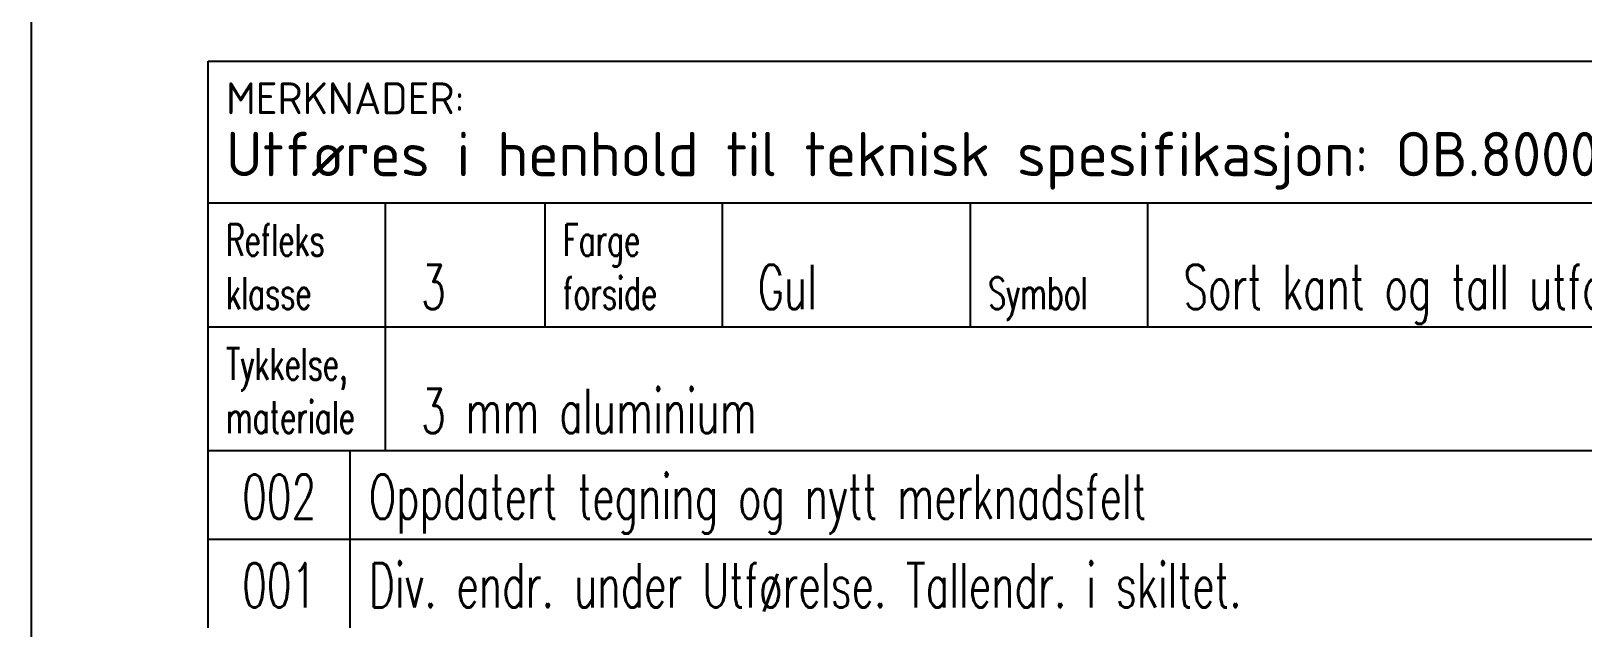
# Model space of a CAD drawing. Header units: millimetres. Extents: x 0 to 1997, y 0 to 2770.
# Drawn here: x 0 to 875, y 590 to 927 of the extents above; entities that cross this region are included whole.
import ezdxf
from ezdxf.enums import TextEntityAlignment as Align

# ---------------------------------------------------------------- set-up
doc = ezdxf.new("R2010")
doc.units = ezdxf.units.MM
for name, color, linetype in [('RAMME', 7, 'Continuous'), ('TITT-018', 4, 'Continuous'), ('TITT-050', 5, 'Continuous'), ('TITT-TEKST18', 4, 'Continuous'), ('TITT-TEKST25', 2, 'Continuous'), ('TITT-TEKST35', 7, 'Continuous'), ('TITT-TEKST50', 5, 'Continuous')]:
    doc.layers.add(name, color=color, linetype=linetype)
doc.styles.add('ISO', font='iso3098.shx')
doc.styles.add('ISO25', font='ISO3098.shx')
doc.styles.add('TITTEL', font='romans.shx', dxfattribs={"width": 0.65})

# ---------------------------------------------------------------- blocks, each defined once
blk = doc.blocks.new('Revisjonslinje V00')
at = {"layer": 'TITT-018'}
blk.add_line((170, 5), (0, 5), dxfattribs=at)
at = {"layer": 'TITT-050'}
for p, q in [((0, 0), (0, 5)), ((8, 0), (8, 5))]:
    blk.add_line(p, q, dxfattribs=at)
at = {"layer": 'TITT-TEKST25', "style": 'TITTEL', "width": 0.65}
for tag, p in [('2A', (4, 1.16)), ('2C', (115, 1.16)), ('2D', (131, 1.16)), ('2E', (147, 1.16)), ('2F', (162.5, 1.16))]:
    blk.add_attdef(tag, text='', height=2.5, dxfattribs=at).set_placement(p, align=Align.CENTER)
blk.add_attdef('2B', (9.059, 1.16), '', height=2.5, dxfattribs=at)
blk = doc.blocks.new('Merknadsfelt')
at = {"layer": 'TITT-018'}
for p, q in [((0, 14), (170, 14)), ((10, 7), (10, 14)), ((29, 7), (29, 14)), ((0, 7), (107, 7)), ((10, 0), (10, 7))]:
    blk.add_line(p, q, dxfattribs=at)
at = {"layer": 'TITT-TEKST50'}
blk.add_line((19, 7), (19, 14), dxfattribs=at)
blk.add_lwpolyline([(0, 22), (170, 22), (170, 0), (0, 0)], close=True, dxfattribs=at)
at = {"layer": 'TITT-018', "style": 'ISO25'}
blk.add_text('MERKNADER: ', height=1.8, dxfattribs=at).set_placement((1, 19))
at = {"layer": 'TITT-TEKST18', "style": 'TITTEL', "width": 0.65}
for tag, p in [('REFLEKS', (1, 11)), ('FARGE', (20, 11)), ('KLASSE', (1, 8)), ('FORSIDE', (20, 8)), ('TYKKELSE', (1, 4)), ('FORSYNING', (108, 4)), ('MATERIALE', (1, 1)), ('F.NR', (108, 1))]:
    blk.add_attdef(tag, p, '', height=1.8, dxfattribs=at)
at = {"layer": 'TITT-TEKST25', "style": 'ISO'}
blk.add_text('Utføres i henhold til teknisk spesifikasjon: OB.800044-000, dersom ikke annet er angitt ', height=2.5, dxfattribs=at).set_placement((1, 15.5))
at = {"layer": 'TITT-TEKST25', "style": 'TITTEL', "width": 0.65}
for tag, p in [('KLASSE', (12, 7.998)), ('FORSIDE', (31, 8)), ('MATERIALE', (12, 1))]:
    blk.add_attdef(tag, p, '', height=2.5, dxfattribs=at)
at = {"layer": 'TITT-TEKST35', "style": 'TITTEL', "width": 0.65}
blk.add_attdef('F.NUMMER', (119, 1), '', height=3.5, dxfattribs=at)
blk = doc.blocks.new('Fri-merknad')
at = {"layer": 'TITT-018'}
blk.add_line((10, 0), (10, 7), dxfattribs=at)
at = {"layer": 'TITT-TEKST50'}
blk.add_lwpolyline([(0, 0), (0, 7)], dxfattribs=at)
at = {"layer": 'TITT-TEKST18', "style": 'TITTEL', "width": 0.65}
for tag, p in [('OVER', (1, 4)), ('NEDE', (1, 1))]:
    blk.add_attdef(tag, p, '', height=1.8, dxfattribs=at)
at = {"layer": 'TITT-TEKST25', "style": 'TITTEL', "width": 0.65}
blk.add_attdef('MERKNAD', (12, 1), '', height=2.5, dxfattribs=at)

msp = doc.modelspace()

# ---------------------------------------------------------------- linework, layer by layer
at = {"layer": 'RAMME'}
msp.add_lwpolyline([(0, 0), (1800, 0), (1800, 2770), (0, 2770)], close=True, dxfattribs=at)

# ---------------------------------------------------------------- block references
ref = msp.add_blockref('Merknadsfelt', (100, 690), dxfattribs=dict(at, xscale=10, yscale=10, zscale=10))
ref.add_attrib('KLASSE', '3', (220, 769.98), dxfattribs={"layer": 'TITT-TEKST25', "height": 25, "style": 'TITTEL', "width": 0.65})
ref.add_attrib('FORSIDE', 'Gul', (410, 770), dxfattribs={"layer": 'TITT-TEKST25', "height": 25, "style": 'TITTEL', "width": 0.65})
ref.add_attrib('MATERIALE', '3 mm aluminium', (220, 700), dxfattribs={"layer": 'TITT-TEKST25', "height": 25, "style": 'TITTEL', "width": 0.65})
ref.add_attrib('KLASSE', 'klasse', (110, 770), dxfattribs={"layer": 'TITT-TEKST18', "height": 18, "style": 'TITTEL', "width": 0.65})
ref.add_attrib('REFLEKS', 'Refleks', (110, 800), dxfattribs={"layer": 'TITT-TEKST18', "height": 18, "style": 'TITTEL', "width": 0.65})
ref.add_attrib('FORSIDE', 'forside', (300, 770), dxfattribs={"layer": 'TITT-TEKST18', "height": 18, "style": 'TITTEL', "width": 0.65})
ref.add_attrib('FARGE', 'Farge', (300, 800), dxfattribs={"layer": 'TITT-TEKST18', "height": 18, "style": 'TITTEL', "width": 0.65})
ref.add_attrib('TYKKELSE', 'Tykkelse,', (110, 730), dxfattribs={"layer": 'TITT-TEKST18', "height": 18, "style": 'TITTEL', "width": 0.65})
ref.add_attrib('MATERIALE', 'materiale', (110, 700), dxfattribs={"layer": 'TITT-TEKST18', "height": 18, "style": 'TITTEL', "width": 0.65})
at = {"layer": 'RAMME', "xscale": 10, "yscale": 10, "zscale": 10}
msp.add_blockref('Fri-merknad', (530, 760), dxfattribs=at).add_auto_attribs({'NEDE': 'Symbol', 'MERKNAD': 'Sort kant og tall utformet etter Statens Vegvesens normaler , H=300 '})
at = {"layer": 'RAMME', "ltscale": 5}
ref = msp.add_blockref('Revisjonslinje V00', (100, 640), dxfattribs=dict(at, xscale=10, yscale=10, zscale=10))
ref.add_attrib('2A', '002', dxfattribs={"layer": 'TITT-TEKST25', "height": 25, "style": 'TITTEL', "width": 0.65}).set_placement((140, 651.6), align=Align.CENTER)
ref.add_attrib('2B', 'Oppdatert tegning og nytt merknadsfelt', (190.59, 651.6), dxfattribs={"layer": 'TITT-TEKST25', "height": 25, "style": 'TITTEL', "width": 0.65})
ref = msp.add_blockref('Revisjonslinje V00', (100, 590), dxfattribs=dict(at, xscale=10, yscale=10, zscale=10))
ref.add_attrib('2A', '001', dxfattribs={"layer": 'TITT-TEKST25', "height": 25, "style": 'TITTEL', "width": 0.65}).set_placement((140, 601.6), align=Align.CENTER)
ref.add_attrib('2B', 'Div. endr. under Utførelse. Tallendr. i skiltet.', (190.59, 601.6), dxfattribs={"layer": 'TITT-TEKST25', "height": 25, "style": 'TITTEL', "width": 0.65})

doc.saveas('drawing.dxf')
